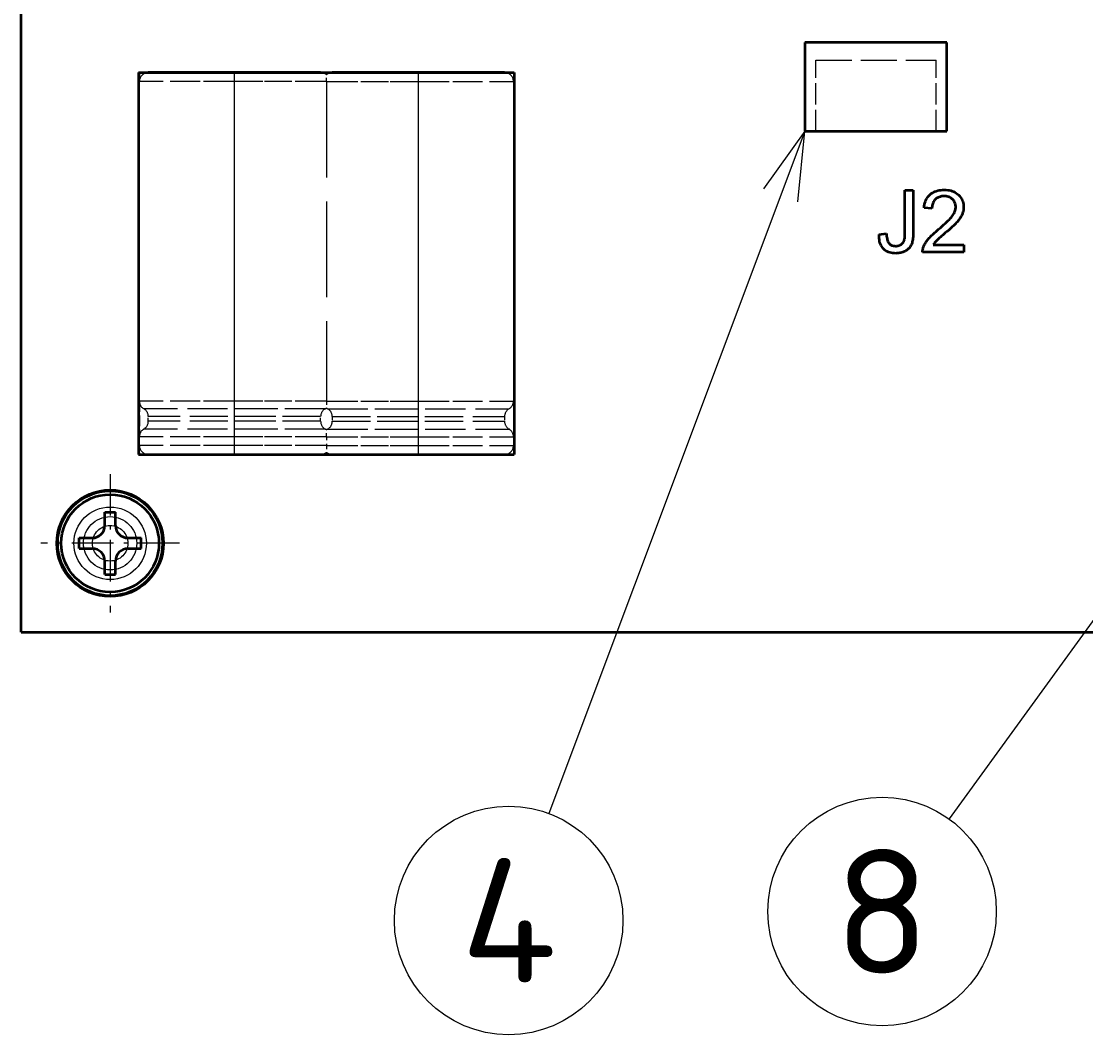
# Model space of a CAD drawing. Extents: x 23 to 417, y 3 to 294.
# Drawn here: x 79.77 to 109.73, y 89.11 to 117.63 of the extents above; entities that cross this region are included whole.
import ezdxf
from ezdxf.enums import TextEntityAlignment as Align

# ---------------------------------------------------------------- set-up
doc = ezdxf.new("R2010")
doc.units = 0
doc.linetypes.add('DASHDOT', pattern=[18.5, 12, -3, 0.5, -3])
doc.linetypes.add('DASHED', pattern=[15, 12, -3])
doc.layers.get('0').update_dxf_attribs({"lineweight": 13})
doc.styles.get("Standard").update_dxf_attribs({"font": 'isocp.shx'})
doc.dimstyles.get("Standard").update_dxf_attribs({"dimtxt": 2.5, "dimasz": 2.5, "dimexe": 1.25, "dimexo": 0.625, "dimtad": 1, "dimtxsty": 'Standard', "dimcen": 2.5, "dimadec": 0, "dimazin": 0, "dimtfac": 1, "dimtmove": 0, "dimatfit": 0, "dimfxl": 0, "dimarcsym": 0})

# ---------------------------------------------------------------- blocks, each defined once
blk = doc.blocks.new('*D208')
at = {"color": 7, "lineweight": 13, "transparency": 16777216}
blk.add_line((73.51, 115.016), (73.51, 152.188), dxfattribs=at)
at = {"color": 7, "lineweight": 13, "ltscale": 0.195362, "transparency": 16777216}
blk.add_line((79.324, 147.188), (71.51, 147.188), dxfattribs=at)
at = {"color": 7, "lineweight": 13, "transparency": 16777216}
for points in [[(72.992, 149.119), (73.51, 147.188), (74.027, 149.119)], [(74.027, 123.131), (73.51, 125.063), (72.992, 123.131)]]:
    blk.add_lwpolyline(points, dxfattribs=at)
for s, height, width, p, p2 in [(']', 3.5, 1.552525, (71.51, 148.026), (71.51, 149.385)), ('1.74', 3.5, 1.543704, (71.51, 135.41), (71.51, 147.026)), ('[', 3.5, 1.552523, (71.51, 133.052), (71.51, 134.41)), ('/', 1, 1.818182, (70.26, 131.052), (70.26, 132.052)), ('44.25', 3.5, 1.34608, (71.51, 115.016), (71.51, 130.052))]:
    blk.add_text(s, height=height, rotation=90, dxfattribs=dict(at, width=width)).set_placement(p, p2, align=Align.FIT)
blk = doc.blocks.new('*D209')
at = {"color": 7, "lineweight": 13, "ltscale": 0.34393, "transparency": 16777216}
for p, q in [((79.324, 147.188), (65.567, 147.188)), ((79.324, 102.938), (65.567, 102.938))]:
    blk.add_line(p, q, dxfattribs=at)
at = {"color": 7, "lineweight": 13, "transparency": 16777216}
blk.add_line((67.567, 102.938), (67.567, 147.188), dxfattribs=at)
for points in [[(68.085, 145.256), (67.567, 147.188), (67.049, 145.256)], [(67.049, 104.869), (67.567, 102.938), (68.085, 104.869)]]:
    blk.add_lwpolyline(points, dxfattribs=at)
for s, height, width, p, p2 in [(']', 3.5, 1.552523, (65.567, 139.804), (65.567, 141.163)), ('3.48', 3.5, 1.412325, (65.567, 127.188), (65.567, 138.804)), ('[', 3.5, 1.552524, (65.567, 124.829), (65.567, 126.188)), ('/', 1, 1.818182, (64.317, 122.829), (64.317, 123.829)), ('88.5', 3.5, 1.44843, (65.567, 110.213), (65.567, 121.829))]:
    blk.add_text(s, height=height, rotation=90, dxfattribs=dict(at, width=width)).set_placement(p, p2, align=Align.FIT)
blk = doc.blocks.new('BLOCK3459')
at = {"color": 7, "linetype": 'DASHDOT', "lineweight": 13, "ltscale": 0.195}
for p, q in [((-76, -41.3), (-76, -49.1)), ((-72.1, -45.2), (-79.9, -45.2))]:
    blk.add_line(p, q, dxfattribs=at)
blk = doc.blocks.new('BLOCK3488')
at = {"color": 7, "lineweight": 13}
blk.add_line((-36.9, -22), (-51.309, -60.41), dxfattribs=at)
blk.add_lwpolyline([(-37.288, -25.981), (-36.9, -22), (-39.226, -25.254)], dxfattribs=at)
blk.add_circle((-53.568, -66.432), 6.432, dxfattribs=at)
blk.add_text('4', height=7, dxfattribs=at).set_placement((-56.287, -69.932), (-50.848, -69.932), align=Align.FIT)
blk = doc.blocks.new('BLOCK3492')
at = {"color": 7, "lineweight": 13}
blk.add_line((-15.469, -42.347), (-28.777, -60.718), dxfattribs=at)
blk.add_lwpolyline([(-16.898, -46.083), (-15.469, -42.347), (-18.574, -44.868)], dxfattribs=at)
blk.add_circle((-32.551, -65.927), 6.432, dxfattribs=at)
blk.add_text('8', height=7, dxfattribs=at).set_placement((-35.27, -69.427), (-29.832, -69.427), align=Align.FIT)
blk = doc.blocks.new('BLOCK3494')
at = {"color": 7, "lineweight": 35}
for p, q in [((-81, -50.2), (-81, 48.3)), ((-74.4, -18.7), (-74.4, -40.2)), ((-53.25, -18.7), (-53.25, -40.2)), ((-81, -50.2), (-14.75, -50.2))]:
    blk.add_line(p, q, dxfattribs=at)
at = {"color": 7, "lineweight": 35, "ltscale": 0.2}
for p, q in [((-28.9, -17), (-36.9, -17)), ((-36.9, -22), (-28.9, -22))]:
    blk.add_line(p, q, dxfattribs=at)
at = {"color": 7, "lineweight": 35, "ltscale": 0.125}
for p, q in [((-36.9, -17), (-36.9, -22)), ((-28.9, -22), (-28.9, -17))]:
    blk.add_line(p, q, dxfattribs=at)
at = {"color": 7, "linetype": 'DASHED', "lineweight": 13, "ltscale": 0.169341}
blk.add_line((-36.287, -18), (-29.513, -18), dxfattribs=at)
at = {"color": 7, "linetype": 'DASHED', "lineweight": 13, "ltscale": 0.1}
for p, q in [((-36.287, -22), (-36.287, -18)), ((-29.513, -22), (-29.513, -18))]:
    blk.add_line(p, q, dxfattribs=at)
at = {"color": 7, "lineweight": 35, "ltscale": 0.135}
for p, q in [((-74.4, -18.7), (-69, -18.7)), ((-58.65, -18.7), (-53.25, -18.7)), ((-74.4, -40.2), (-69, -40.2)), ((-58.65, -40.2), (-53.25, -40.2))]:
    blk.add_line(p, q, dxfattribs=at)
at = {"color": 7, "linetype": 'DASHED', "lineweight": 13, "ltscale": 0.0125}
for p, q in [((-74.35, -18.7), (-74.35, -19.2)), ((-69, -19.2), (-69, -18.7)), ((-69, -19.2), (-69, -18.7)), ((-58.65, -19.2), (-58.65, -18.7)), ((-58.65, -19.2), (-58.65, -18.7)), ((-53.3, -18.7), (-53.3, -19.2)), ((-69, -39.7), (-69, -39.2)), ((-69, -39.7), (-69, -39.2)), ((-63.825, -39.2), (-63.825, -39.7)), ((-63.825, -39.2), (-63.825, -39.7)), ((-58.65, -39.7), (-58.65, -39.2)), ((-58.65, -39.7), (-58.65, -39.2)), ((-74.35, -39.7), (-74.35, -40.2)), ((-69, -40.2), (-69, -39.7)), ((-69, -40.2), (-69, -39.7)), ((-58.65, -40.2), (-58.65, -39.7)), ((-58.65, -40.2), (-58.65, -39.7)), ((-53.3, -39.7), (-53.3, -40.2))]:
    blk.add_line(p, q, dxfattribs=at)
at = {"color": 7, "lineweight": 35, "ltscale": 0.17938}
for p, q in [((-66.675, -18.7), (-73.85, -18.7)), ((-53.8, -18.7), (-60.975, -18.7))]:
    blk.add_line(p, q, dxfattribs=at)
at = {"color": 7, "lineweight": 13}
for p, q in [((-69, -40.2), (-69, -18.7)), ((-58.65, -40.2), (-58.65, -18.7))]:
    blk.add_line(p, q, dxfattribs=at)
at = {"color": 7, "linetype": 'DASHED', "lineweight": 13}
for p, q in [((-69, -40.2), (-69, -18.7)), ((-58.65, -40.2), (-58.65, -18.7))]:
    blk.add_line(p, q, dxfattribs=at)
at = {"color": 7, "lineweight": 35, "ltscale": 0.25875}
for p, q in [((-69, -18.7), (-58.65, -18.7)), ((-69, -40.2), (-58.65, -40.2))]:
    blk.add_line(p, q, dxfattribs=at)
at = {"color": 7, "lineweight": 35, "ltscale": 0.06312}
for p, q in [((-64.15, -18.7), (-66.675, -18.7)), ((-60.975, -18.7), (-63.5, -18.7))]:
    blk.add_line(p, q, dxfattribs=at)
at = {"color": 7, "linetype": 'DASHED', "lineweight": 13, "ltscale": 0.009498}
for p, q in [((-63.825, -19.2), (-63.825, -18.82)), ((-63.825, -37.2), (-63.825, -37.58)), ((-63.825, -39.2), (-63.825, -38.82)), ((-63.825, -39.7), (-63.825, -40.08))]:
    blk.add_line(p, q, dxfattribs=at)
at = {"color": 7, "linetype": 'DASHED', "lineweight": 13, "ltscale": 0.13375}
for p, q in [((-69, -19.2), (-74.35, -19.2)), ((-58.65, -19.2), (-53.3, -19.2)), ((-69, -37.2), (-74.35, -37.2)), ((-58.65, -37.2), (-53.3, -37.2)), ((-69, -39.2), (-74.35, -39.2)), ((-58.65, -39.2), (-53.3, -39.2)), ((-69, -39.7), (-74.35, -39.7)), ((-58.65, -39.7), (-53.3, -39.7))]:
    blk.add_line(p, q, dxfattribs=at)
at = {"color": 7, "linetype": 'DASHED', "lineweight": 13, "ltscale": 0.064123}
for p, q in [((-69, -19.2), (-71.565, -19.2)), ((-66.435, -19.2), (-69, -19.2)), ((-61.215, -19.2), (-58.65, -19.2)), ((-58.65, -19.2), (-56.085, -19.2)), ((-69, -37.2), (-71.565, -37.2)), ((-66.435, -37.2), (-69, -37.2)), ((-61.215, -37.2), (-58.65, -37.2)), ((-58.65, -37.2), (-56.085, -37.2)), ((-69, -39.2), (-71.565, -39.2)), ((-66.435, -39.2), (-69, -39.2)), ((-61.215, -39.2), (-58.65, -39.2)), ((-58.65, -39.2), (-56.085, -39.2)), ((-69, -39.7), (-71.565, -39.7)), ((-66.435, -39.7), (-69, -39.7)), ((-61.215, -39.7), (-58.65, -39.7)), ((-58.65, -39.7), (-56.085, -39.7))]:
    blk.add_line(p, q, dxfattribs=at)
at = {"color": 7, "linetype": 'DASHED', "lineweight": 13, "ltscale": 0.45}
for p, q in [((-69, -37.2), (-69, -19.2)), ((-69, -37.2), (-69, -19.2)), ((-63.825, -19.2), (-63.825, -37.2)), ((-63.825, -19.2), (-63.825, -37.2)), ((-58.65, -37.2), (-58.65, -19.2)), ((-58.65, -37.2), (-58.65, -19.2))]:
    blk.add_line(p, q, dxfattribs=at)
at = {"color": 7, "linetype": 'DASHED', "lineweight": 13, "ltscale": 0.129375}
for p, q in [((-63.825, -19.2), (-69, -19.2)), ((-63.825, -19.2), (-58.65, -19.2)), ((-63.825, -37.2), (-69, -37.2)), ((-63.825, -37.2), (-58.65, -37.2)), ((-63.825, -39.2), (-69, -39.2)), ((-63.825, -39.2), (-58.65, -39.2)), ((-63.825, -39.7), (-69, -39.7)), ((-63.825, -39.7), (-58.65, -39.7))]:
    blk.add_line(p, q, dxfattribs=at)
at = {"color": 7, "linetype": 'DASHED', "lineweight": 13, "ltscale": 0.065252}
for p, q in [((-63.825, -19.2), (-66.435, -19.2)), ((-63.825, -19.2), (-61.215, -19.2)), ((-63.825, -37.2), (-66.435, -37.2)), ((-63.825, -37.2), (-61.215, -37.2)), ((-63.825, -39.2), (-66.435, -39.2)), ((-63.825, -39.2), (-61.215, -39.2)), ((-63.825, -39.7), (-66.435, -39.7)), ((-63.825, -39.7), (-61.215, -39.7))]:
    blk.add_line(p, q, dxfattribs=at)
at = {"color": 7, "lineweight": 35, "ltscale": 0.060283}
blk.add_line((-31.26, -27.73), (-31.26, -25.319), dxfattribs=at)
at = {"color": 7, "lineweight": 35, "ltscale": 0.011579}
blk.add_line((-31.26, -25.319), (-30.797, -25.319), dxfattribs=at)
at = {"color": 7, "lineweight": 35, "ltscale": 0.059626}
blk.add_line((-30.797, -25.319), (-30.797, -27.704), dxfattribs=at)
at = {"color": 7, "lineweight": 35, "ltscale": 0.002}
blk.add_line((-30.043, -25.808), (-30.001, -25.74), dxfattribs=at)
at = {"color": 7, "lineweight": 35, "ltscale": 0.001971}
blk.add_line((-30.001, -25.74), (-29.955, -25.677), dxfattribs=at)
at = {"color": 7, "lineweight": 35, "ltscale": 0.001959}
blk.add_line((-29.955, -25.677), (-29.903, -25.618), dxfattribs=at)
at = {"color": 7, "lineweight": 35, "ltscale": 0.00196}
blk.add_line((-29.903, -25.618), (-29.846, -25.563), dxfattribs=at)
at = {"color": 7, "lineweight": 35, "ltscale": 0.001964}
blk.add_line((-29.846, -25.563), (-29.785, -25.514), dxfattribs=at)
at = {"color": 7, "lineweight": 35, "ltscale": 0.001969}
blk.add_line((-29.785, -25.514), (-29.72, -25.47), dxfattribs=at)
at = {"color": 7, "lineweight": 35, "ltscale": 0.001988}
blk.add_line((-29.72, -25.47), (-29.651, -25.431), dxfattribs=at)
at = {"color": 7, "lineweight": 35, "ltscale": 0.002019}
blk.add_line((-29.651, -25.431), (-29.577, -25.398), dxfattribs=at)
at = {"color": 7, "lineweight": 35, "ltscale": 0.002064}
for p, q in [((-29.577, -25.398), (-29.5, -25.369)), ((-29.64, -27.754), (-29.579, -27.699))]:
    blk.add_line(p, q, dxfattribs=at)
at = {"color": 7, "lineweight": 35, "ltscale": 0.00212}
blk.add_line((-29.5, -25.369), (-29.418, -25.346), dxfattribs=at)
at = {"color": 7, "lineweight": 35, "ltscale": 0.001292}
blk.add_line((-29.435, -25.751), (-29.478, -25.779), dxfattribs=at)
at = {"color": 7, "lineweight": 35, "ltscale": 0.001298}
blk.add_line((-29.389, -25.727), (-29.435, -25.751), dxfattribs=at)
at = {"color": 7, "lineweight": 35, "ltscale": 0.002188}
blk.add_line((-29.418, -25.346), (-29.333, -25.328), dxfattribs=at)
at = {"color": 7, "lineweight": 35, "ltscale": 0.001314}
blk.add_line((-29.34, -25.707), (-29.389, -25.727), dxfattribs=at)
at = {"color": 7, "lineweight": 35, "ltscale": 0.00134}
blk.add_line((-29.289, -25.69), (-29.34, -25.707), dxfattribs=at)
at = {"color": 7, "lineweight": 35, "ltscale": 0.002264}
blk.add_line((-29.333, -25.328), (-29.243, -25.315), dxfattribs=at)
at = {"color": 7, "lineweight": 35, "ltscale": 0.001374}
for p, q in [((-29.236, -25.677), (-29.289, -25.69)), ((-30.104, -28.286), (-30.075, -28.239))]:
    blk.add_line(p, q, dxfattribs=at)
at = {"color": 7, "lineweight": 35, "ltscale": 0.002351}
blk.add_line((-29.243, -25.315), (-29.149, -25.307), dxfattribs=at)
at = {"color": 7, "lineweight": 35, "ltscale": 0.001416}
blk.add_line((-29.18, -25.668), (-29.236, -25.677), dxfattribs=at)
at = {"color": 7, "lineweight": 35, "ltscale": 0.001465}
blk.add_line((-29.122, -25.662), (-29.18, -25.668), dxfattribs=at)
at = {"color": 7, "lineweight": 35, "ltscale": 0.002445}
blk.add_line((-29.149, -25.307), (-29.051, -25.304), dxfattribs=at)
at = {"color": 7, "lineweight": 35, "ltscale": 0.001521}
blk.add_line((-29.061, -25.66), (-29.122, -25.662), dxfattribs=at)
at = {"color": 7, "lineweight": 35, "ltscale": 0.001441}
blk.add_line((-29.003, -25.662), (-29.061, -25.66), dxfattribs=at)
at = {"color": 7, "lineweight": 35, "ltscale": 0.002467}
blk.add_line((-29.051, -25.304), (-28.953, -25.307), dxfattribs=at)
at = {"color": 7, "lineweight": 35, "ltscale": 0.001391}
blk.add_line((-28.948, -25.667), (-29.003, -25.662), dxfattribs=at)
at = {"color": 7, "lineweight": 35, "ltscale": 0.002371}
blk.add_line((-28.953, -25.307), (-28.858, -25.316), dxfattribs=at)
at = {"color": 7, "lineweight": 35, "ltscale": 0.001348}
blk.add_line((-28.895, -25.676), (-28.948, -25.667), dxfattribs=at)
at = {"color": 7, "lineweight": 35, "ltscale": 0.00131}
blk.add_line((-28.844, -25.688), (-28.895, -25.676), dxfattribs=at)
at = {"color": 7, "lineweight": 35, "ltscale": 0.002283}
blk.add_line((-28.858, -25.316), (-28.768, -25.33), dxfattribs=at)
at = {"color": 7, "lineweight": 35, "ltscale": 0.001281}
blk.add_line((-28.795, -25.704), (-28.844, -25.688), dxfattribs=at)
at = {"color": 7, "lineweight": 35, "ltscale": 0.001259}
blk.add_line((-28.749, -25.723), (-28.795, -25.704), dxfattribs=at)
at = {"color": 7, "lineweight": 35, "ltscale": 0.002206}
blk.add_line((-28.768, -25.33), (-28.682, -25.349), dxfattribs=at)
at = {"color": 7, "lineweight": 35, "ltscale": 0.001246}
blk.add_line((-28.704, -25.746), (-28.749, -25.723), dxfattribs=at)
at = {"color": 7, "lineweight": 35, "ltscale": 0.001241}
blk.add_line((-28.662, -25.772), (-28.704, -25.746), dxfattribs=at)
at = {"color": 7, "lineweight": 35, "ltscale": 0.002141}
blk.add_line((-28.682, -25.349), (-28.6, -25.374), dxfattribs=at)
at = {"color": 7, "lineweight": 35, "ltscale": 0.002087}
blk.add_line((-28.6, -25.374), (-28.523, -25.405), dxfattribs=at)
at = {"color": 7, "lineweight": 35, "ltscale": 0.002048}
blk.add_line((-28.523, -25.405), (-28.449, -25.441), dxfattribs=at)
at = {"color": 7, "lineweight": 35, "ltscale": 0.002023}
blk.add_line((-28.449, -25.441), (-28.38, -25.483), dxfattribs=at)
at = {"color": 7, "lineweight": 35, "ltscale": 0.002013}
for p, q in [((-28.38, -25.483), (-28.315, -25.531)), ((-32.641, -28.36), (-32.667, -28.284))]:
    blk.add_line(p, q, dxfattribs=at)
at = {"color": 7, "lineweight": 35, "ltscale": 0.002018}
blk.add_line((-28.315, -25.531), (-28.254, -25.584), dxfattribs=at)
at = {"color": 7, "lineweight": 35, "ltscale": 0.001998}
blk.add_line((-28.254, -25.584), (-28.198, -25.641), dxfattribs=at)
at = {"color": 7, "lineweight": 35, "ltscale": 0.001949}
blk.add_line((-28.198, -25.641), (-28.148, -25.701), dxfattribs=at)
at = {"color": 7, "lineweight": 35, "ltscale": 0.001913}
for p, q in [((-28.148, -25.701), (-28.104, -25.763)), ((-32.114, -28.836), (-32.187, -28.812))]:
    blk.add_line(p, q, dxfattribs=at)
at = {"color": 7, "lineweight": 35, "ltscale": 0.00243}
blk.add_line((-30.188, -26.317), (-30.176, -26.22), dxfattribs=at)
at = {"color": 7, "lineweight": 35, "ltscale": 0.0111}
blk.add_line((-29.746, -26.362), (-30.188, -26.317), dxfattribs=at)
at = {"color": 7, "lineweight": 35, "ltscale": 0.002332}
blk.add_line((-30.176, -26.22), (-30.16, -26.128), dxfattribs=at)
at = {"color": 7, "lineweight": 35, "ltscale": 0.002243}
blk.add_line((-30.16, -26.128), (-30.138, -26.041), dxfattribs=at)
at = {"color": 7, "lineweight": 35, "ltscale": 0.002164}
blk.add_line((-30.138, -26.041), (-30.111, -25.959), dxfattribs=at)
at = {"color": 7, "lineweight": 35, "ltscale": 0.002097}
blk.add_line((-30.111, -25.959), (-30.08, -25.881), dxfattribs=at)
at = {"color": 7, "lineweight": 35, "ltscale": 0.002042}
blk.add_line((-30.08, -25.881), (-30.043, -25.808), dxfattribs=at)
at = {"color": 7, "lineweight": 35, "ltscale": 0.001613}
blk.add_line((-29.744, -26.298), (-29.746, -26.362), dxfattribs=at)
at = {"color": 7, "lineweight": 35, "ltscale": 0.001547}
blk.add_line((-29.738, -26.236), (-29.744, -26.298), dxfattribs=at)
at = {"color": 7, "lineweight": 35, "ltscale": 0.001488}
blk.add_line((-29.728, -26.177), (-29.738, -26.236), dxfattribs=at)
at = {"color": 7, "lineweight": 35, "ltscale": 0.001436}
blk.add_line((-29.715, -26.121), (-29.728, -26.177), dxfattribs=at)
at = {"color": 7, "lineweight": 35, "ltscale": 0.001392}
blk.add_line((-29.698, -26.068), (-29.715, -26.121), dxfattribs=at)
at = {"color": 7, "lineweight": 35, "ltscale": 0.001356}
for p, q in [((-29.677, -26.018), (-29.698, -26.068)), ((-31.385, -28.816), (-31.437, -28.833))]:
    blk.add_line(p, q, dxfattribs=at)
at = {"color": 7, "lineweight": 35, "ltscale": 0.00133}
blk.add_line((-29.653, -25.971), (-29.677, -26.018), dxfattribs=at)
at = {"color": 7, "lineweight": 35, "ltscale": 0.001313}
blk.add_line((-29.625, -25.927), (-29.653, -25.971), dxfattribs=at)
at = {"color": 7, "lineweight": 35, "ltscale": 0.001307}
for p, q in [((-29.593, -25.885), (-29.625, -25.927)), ((-29.519, -25.811), (-29.558, -25.846))]:
    blk.add_line(p, q, dxfattribs=at)
at = {"color": 7, "lineweight": 35, "ltscale": 0.001311}
blk.add_line((-29.558, -25.846), (-29.593, -25.885), dxfattribs=at)
at = {"color": 7, "lineweight": 35, "ltscale": 0.001294}
blk.add_line((-29.478, -25.779), (-29.519, -25.811), dxfattribs=at)
at = {"color": 7, "lineweight": 35, "ltscale": 0.001245}
blk.add_line((-28.622, -25.802), (-28.662, -25.772), dxfattribs=at)
at = {"color": 7, "lineweight": 35, "ltscale": 0.001257}
blk.add_line((-28.585, -25.836), (-28.622, -25.802), dxfattribs=at)
at = {"color": 7, "lineweight": 35, "ltscale": 0.001248}
blk.add_line((-28.55, -25.872), (-28.585, -25.836), dxfattribs=at)
at = {"color": 7, "lineweight": 35, "ltscale": 0.001217}
blk.add_line((-28.519, -25.909), (-28.55, -25.872), dxfattribs=at)
at = {"color": 7, "lineweight": 35, "ltscale": 0.001193}
blk.add_line((-28.492, -25.948), (-28.519, -25.909), dxfattribs=at)
at = {"color": 7, "lineweight": 35, "ltscale": 0.001178}
blk.add_line((-28.468, -25.989), (-28.492, -25.948), dxfattribs=at)
at = {"color": 7, "lineweight": 35, "ltscale": 0.001171}
blk.add_line((-28.448, -26.031), (-28.468, -25.989), dxfattribs=at)
at = {"color": 7, "lineweight": 35, "ltscale": 0.001172}
blk.add_line((-28.431, -26.075), (-28.448, -26.031), dxfattribs=at)
at = {"color": 7, "lineweight": 35, "ltscale": 0.001182}
blk.add_line((-28.418, -26.121), (-28.431, -26.075), dxfattribs=at)
at = {"color": 7, "lineweight": 35, "ltscale": 0.001199}
blk.add_line((-28.409, -26.168), (-28.418, -26.121), dxfattribs=at)
at = {"color": 7, "lineweight": 35, "ltscale": 0.001249}
blk.add_line((-28.41, -26.365), (-28.404, -26.316), dxfattribs=at)
at = {"color": 7, "lineweight": 35, "ltscale": 0.001225}
for p, q in [((-28.404, -26.216), (-28.409, -26.168)), ((-28.108, -26.813), (-28.133, -26.855))]:
    blk.add_line(p, q, dxfattribs=at)
at = {"color": 7, "lineweight": 35, "ltscale": 0.001258}
blk.add_line((-28.402, -26.267), (-28.404, -26.216), dxfattribs=at)
at = {"color": 7, "lineweight": 35, "ltscale": 0.001226}
blk.add_line((-28.404, -26.316), (-28.402, -26.267), dxfattribs=at)
at = {"color": 7, "lineweight": 35, "ltscale": 0.001889}
blk.add_line((-28.104, -25.763), (-28.066, -25.829), dxfattribs=at)
at = {"color": 7, "lineweight": 35, "ltscale": 0.00188}
for p, q in [((-28.066, -25.829), (-28.034, -25.897)), ((-28.422, -27.213), (-28.475, -27.266)), ((-32.573, -28.497), (-32.61, -28.431))]:
    blk.add_line(p, q, dxfattribs=at)
at = {"color": 7, "lineweight": 35, "ltscale": 0.001884}
blk.add_line((-28.034, -25.897), (-28.007, -25.967), dxfattribs=at)
at = {"color": 7, "lineweight": 35, "ltscale": 0.001902}
blk.add_line((-28.007, -25.967), (-27.987, -26.04), dxfattribs=at)
at = {"color": 7, "lineweight": 35, "ltscale": 0.001933}
blk.add_line((-27.987, -26.04), (-27.972, -26.116), dxfattribs=at)
at = {"color": 7, "lineweight": 35, "ltscale": 0.001977}
blk.add_line((-27.972, -26.116), (-27.963, -26.195), dxfattribs=at)
at = {"color": 7, "lineweight": 35, "ltscale": 0.001047}
for p, q in [((-27.964, -26.36), (-27.968, -26.402)), ((-27.961, -26.318), (-27.964, -26.36))]:
    blk.add_line(p, q, dxfattribs=at)
at = {"color": 7, "lineweight": 35, "ltscale": 0.002033}
blk.add_line((-27.963, -26.195), (-27.96, -26.276), dxfattribs=at)
at = {"color": 7, "lineweight": 35, "ltscale": 0.001049}
for p, q in [((-27.96, -26.276), (-27.961, -26.318)), ((-27.968, -26.402), (-27.974, -26.443))]:
    blk.add_line(p, q, dxfattribs=at)
at = {"color": 7, "lineweight": 35, "ltscale": 0.002177}
blk.add_line((-28.756, -26.965), (-28.698, -26.901), dxfattribs=at)
at = {"color": 7, "lineweight": 35, "ltscale": 0.001982}
blk.add_line((-28.698, -26.901), (-28.646, -26.84), dxfattribs=at)
at = {"color": 7, "lineweight": 35, "ltscale": 0.00179}
blk.add_line((-28.646, -26.84), (-28.603, -26.783), dxfattribs=at)
at = {"color": 7, "lineweight": 35, "ltscale": 0.00166}
blk.add_line((-28.603, -26.783), (-28.564, -26.729), dxfattribs=at)
at = {"color": 7, "lineweight": 35, "ltscale": 0.001592}
blk.add_line((-28.564, -26.729), (-28.53, -26.675), dxfattribs=at)
at = {"color": 7, "lineweight": 35, "ltscale": 0.001527}
blk.add_line((-28.53, -26.675), (-28.5, -26.622), dxfattribs=at)
at = {"color": 7, "lineweight": 35, "ltscale": 0.001468}
blk.add_line((-28.5, -26.622), (-28.474, -26.57), dxfattribs=at)
at = {"color": 7, "lineweight": 35, "ltscale": 0.001412}
blk.add_line((-28.474, -26.57), (-28.452, -26.518), dxfattribs=at)
at = {"color": 7, "lineweight": 35, "ltscale": 0.001361}
blk.add_line((-28.452, -26.518), (-28.434, -26.466), dxfattribs=at)
at = {"color": 7, "lineweight": 35, "ltscale": 0.001318}
blk.add_line((-28.434, -26.466), (-28.42, -26.415), dxfattribs=at)
at = {"color": 7, "lineweight": 35, "ltscale": 0.00128}
blk.add_line((-28.42, -26.415), (-28.41, -26.365), dxfattribs=at)
at = {"color": 7, "lineweight": 35, "ltscale": 0.001346}
blk.add_line((-28.19, -26.94), (-28.222, -26.984), dxfattribs=at)
at = {"color": 7, "lineweight": 35, "ltscale": 0.001305}
blk.add_line((-28.161, -26.897), (-28.19, -26.94), dxfattribs=at)
at = {"color": 7, "lineweight": 35, "ltscale": 0.001265}
for p, q in [((-28.133, -26.855), (-28.161, -26.897)), ((-30.95, -28.476), (-30.978, -28.519))]:
    blk.add_line(p, q, dxfattribs=at)
at = {"color": 7, "lineweight": 35, "ltscale": 0.001188}
blk.add_line((-28.085, -26.771), (-28.108, -26.813), dxfattribs=at)
at = {"color": 7, "lineweight": 35, "ltscale": 0.001152}
blk.add_line((-28.065, -26.73), (-28.085, -26.771), dxfattribs=at)
at = {"color": 7, "lineweight": 35, "ltscale": 0.001118}
blk.add_line((-28.046, -26.689), (-28.065, -26.73), dxfattribs=at)
at = {"color": 7, "lineweight": 35, "ltscale": 0.001095}
blk.add_line((-28.03, -26.649), (-28.046, -26.689), dxfattribs=at)
at = {"color": 7, "lineweight": 35, "ltscale": 0.001083}
blk.add_line((-28.015, -26.608), (-28.03, -26.649), dxfattribs=at)
at = {"color": 7, "lineweight": 35, "ltscale": 0.001073}
blk.add_line((-28.002, -26.567), (-28.015, -26.608), dxfattribs=at)
at = {"color": 7, "lineweight": 35, "ltscale": 0.001064}
blk.add_line((-27.991, -26.526), (-28.002, -26.567), dxfattribs=at)
at = {"color": 7, "lineweight": 35, "ltscale": 0.001058}
blk.add_line((-27.982, -26.484), (-27.991, -26.526), dxfattribs=at)
at = {"color": 7, "lineweight": 35, "ltscale": 0.001052}
blk.add_line((-27.974, -26.443), (-27.982, -26.484), dxfattribs=at)
at = {"color": 7, "lineweight": 35, "ltscale": 0.002331}
blk.add_line((-29.446, -27.584), (-29.374, -27.525), dxfattribs=at)
at = {"color": 7, "lineweight": 35, "ltscale": 0.003587}
blk.add_line((-29.374, -27.525), (-29.263, -27.433), dxfattribs=at)
at = {"color": 7, "lineweight": 35, "ltscale": 0.003383}
blk.add_line((-29.263, -27.433), (-29.16, -27.345), dxfattribs=at)
at = {"color": 7, "lineweight": 35, "ltscale": 0.003179}
blk.add_line((-29.16, -27.345), (-29.065, -27.262), dxfattribs=at)
at = {"color": 7, "lineweight": 35, "ltscale": 0.002977}
blk.add_line((-29.065, -27.262), (-28.976, -27.182), dxfattribs=at)
at = {"color": 7, "lineweight": 35, "ltscale": 0.002775}
blk.add_line((-28.976, -27.182), (-28.896, -27.105), dxfattribs=at)
at = {"color": 7, "lineweight": 35, "ltscale": 0.002574}
blk.add_line((-28.896, -27.105), (-28.822, -27.033), dxfattribs=at)
at = {"color": 7, "lineweight": 35, "ltscale": 0.002375}
blk.add_line((-28.822, -27.033), (-28.756, -26.965), dxfattribs=at)
at = {"color": 7, "lineweight": 35, "ltscale": 0.002646}
blk.add_line((-28.74, -27.513), (-28.819, -27.583), dxfattribs=at)
at = {"color": 7, "lineweight": 35, "ltscale": 0.002492}
blk.add_line((-28.666, -27.446), (-28.74, -27.513), dxfattribs=at)
at = {"color": 7, "lineweight": 35, "ltscale": 0.002338}
blk.add_line((-28.597, -27.383), (-28.666, -27.446), dxfattribs=at)
at = {"color": 7, "lineweight": 35, "ltscale": 0.002185}
blk.add_line((-28.533, -27.323), (-28.597, -27.383), dxfattribs=at)
at = {"color": 7, "lineweight": 35, "ltscale": 0.002032}
blk.add_line((-28.475, -27.266), (-28.533, -27.323), dxfattribs=at)
at = {"color": 7, "lineweight": 35, "ltscale": 0.001727}
blk.add_line((-28.374, -27.163), (-28.422, -27.213), dxfattribs=at)
at = {"color": 7, "lineweight": 35, "ltscale": 0.001576}
blk.add_line((-28.332, -27.117), (-28.374, -27.163), dxfattribs=at)
at = {"color": 7, "lineweight": 35, "ltscale": 0.001478}
for p, q in [((-28.293, -27.072), (-28.332, -27.117)), ((-32.271, -28.049), (-32.257, -28.106))]:
    blk.add_line(p, q, dxfattribs=at)
at = {"color": 7, "lineweight": 35, "ltscale": 0.001433}
blk.add_line((-28.256, -27.028), (-28.293, -27.072), dxfattribs=at)
at = {"color": 7, "lineweight": 35, "ltscale": 0.00139}
blk.add_line((-28.222, -26.984), (-28.256, -27.028), dxfattribs=at)
at = {"color": 7, "lineweight": 35, "ltscale": 0.010543}
blk.add_line((-32.721, -27.826), (-32.303, -27.768), dxfattribs=at)
at = {"color": 7, "lineweight": 35, "ltscale": 0.00255}
blk.add_line((-32.72, -27.928), (-32.721, -27.826), dxfattribs=at)
at = {"color": 7, "lineweight": 35, "ltscale": 0.002425}
blk.add_line((-32.715, -28.024), (-32.72, -27.928), dxfattribs=at)
at = {"color": 7, "lineweight": 35, "ltscale": 0.002308}
blk.add_line((-32.704, -28.116), (-32.715, -28.024), dxfattribs=at)
at = {"color": 7, "lineweight": 35, "ltscale": 0.002199}
blk.add_line((-32.688, -28.203), (-32.704, -28.116), dxfattribs=at)
at = {"color": 7, "lineweight": 35, "ltscale": 0.001945}
blk.add_line((-32.303, -27.768), (-32.299, -27.846), dxfattribs=at)
at = {"color": 7, "lineweight": 35, "ltscale": 0.001824}
blk.add_line((-32.299, -27.846), (-32.292, -27.919), dxfattribs=at)
at = {"color": 7, "lineweight": 35, "ltscale": 0.001705}
blk.add_line((-32.292, -27.919), (-32.283, -27.986), dxfattribs=at)
at = {"color": 7, "lineweight": 35, "ltscale": 0.001589}
blk.add_line((-32.283, -27.986), (-32.271, -28.049), dxfattribs=at)
at = {"color": 7, "lineweight": 35, "ltscale": 0.001371}
blk.add_line((-32.257, -28.106), (-32.241, -28.158), dxfattribs=at)
at = {"color": 7, "lineweight": 35, "ltscale": 0.001271}
blk.add_line((-32.241, -28.158), (-32.222, -28.206), dxfattribs=at)
at = {"color": 7, "lineweight": 35, "ltscale": 0.000762038}
blk.add_line((-31.308, -28.168), (-31.298, -28.139), dxfattribs=at)
at = {"color": 7, "lineweight": 35, "ltscale": 0.000834159}
blk.add_line((-31.298, -28.139), (-31.29, -28.107), dxfattribs=at)
at = {"color": 7, "lineweight": 35, "ltscale": 0.000908518}
blk.add_line((-31.29, -28.107), (-31.283, -28.071), dxfattribs=at)
at = {"color": 7, "lineweight": 35, "ltscale": 0.000985061}
blk.add_line((-31.283, -28.071), (-31.277, -28.032), dxfattribs=at)
at = {"color": 7, "lineweight": 35, "ltscale": 0.001063}
blk.add_line((-31.277, -28.032), (-31.272, -27.99), dxfattribs=at)
at = {"color": 7, "lineweight": 35, "ltscale": 0.001141}
blk.add_line((-31.272, -27.99), (-31.267, -27.945), dxfattribs=at)
at = {"color": 7, "lineweight": 35, "ltscale": 0.001221}
blk.add_line((-31.267, -27.945), (-31.264, -27.896), dxfattribs=at)
at = {"color": 7, "lineweight": 35, "ltscale": 0.001301}
blk.add_line((-31.264, -27.896), (-31.262, -27.844), dxfattribs=at)
at = {"color": 7, "lineweight": 35, "ltscale": 0.001382}
blk.add_line((-31.262, -27.844), (-31.26, -27.789), dxfattribs=at)
at = {"color": 7, "lineweight": 35, "ltscale": 0.001463}
blk.add_line((-31.26, -27.789), (-31.26, -27.73), dxfattribs=at)
at = {"color": 7, "lineweight": 35, "ltscale": 0.001677}
blk.add_line((-30.823, -28.094), (-30.835, -28.16), dxfattribs=at)
at = {"color": 7, "lineweight": 35, "ltscale": 0.001767}
blk.add_line((-30.814, -28.024), (-30.823, -28.094), dxfattribs=at)
at = {"color": 7, "lineweight": 35, "ltscale": 0.001859}
for p, q in [((-30.806, -27.95), (-30.814, -28.024)), ((-32.187, -28.812), (-32.255, -28.783))]:
    blk.add_line(p, q, dxfattribs=at)
at = {"color": 7, "lineweight": 35, "ltscale": 0.001953}
blk.add_line((-30.801, -27.872), (-30.806, -27.95), dxfattribs=at)
at = {"color": 7, "lineweight": 35, "ltscale": 0.00205}
blk.add_line((-30.798, -27.79), (-30.801, -27.872), dxfattribs=at)
at = {"color": 7, "lineweight": 35, "ltscale": 0.002147}
blk.add_line((-30.797, -27.704), (-30.798, -27.79), dxfattribs=at)
at = {"color": 7, "lineweight": 35, "ltscale": 0.001428}
for p, q in [((-30.043, -28.193), (-30.01, -28.147)), ((-30.865, -28.28), (-30.883, -28.334))]:
    blk.add_line(p, q, dxfattribs=at)
at = {"color": 7, "lineweight": 35, "ltscale": 0.001458}
blk.add_line((-30.01, -28.147), (-29.974, -28.101), dxfattribs=at)
at = {"color": 7, "lineweight": 35, "ltscale": 0.001487}
blk.add_line((-29.974, -28.101), (-29.936, -28.055), dxfattribs=at)
at = {"color": 7, "lineweight": 35, "ltscale": 0.001545}
blk.add_line((-29.936, -28.055), (-29.895, -28.008), dxfattribs=at)
at = {"color": 7, "lineweight": 35, "ltscale": 0.00163}
blk.add_line((-29.895, -28.008), (-29.851, -27.96), dxfattribs=at)
at = {"color": 7, "lineweight": 35, "ltscale": 0.001715}
blk.add_line((-29.851, -27.96), (-29.804, -27.911), dxfattribs=at)
at = {"color": 7, "lineweight": 35, "ltscale": 0.001801}
blk.add_line((-29.804, -27.911), (-29.753, -27.86), dxfattribs=at)
at = {"color": 7, "lineweight": 35, "ltscale": 0.001888}
blk.add_line((-29.753, -27.86), (-29.698, -27.808), dxfattribs=at)
at = {"color": 7, "lineweight": 35, "ltscale": 0.001976}
blk.add_line((-29.698, -27.808), (-29.64, -27.754), dxfattribs=at)
at = {"color": 7, "lineweight": 35, "ltscale": 0.002152}
blk.add_line((-29.579, -27.699), (-29.514, -27.642), dxfattribs=at)
at = {"color": 7, "lineweight": 35, "ltscale": 0.002241}
blk.add_line((-29.514, -27.642), (-29.446, -27.584), dxfattribs=at)
at = {"color": 7, "lineweight": 35, "ltscale": 0.000883701}
blk.add_line((-29.466, -28.148), (-29.491, -28.173), dxfattribs=at)
at = {"color": 7, "lineweight": 35, "ltscale": 0.001055}
blk.add_line((-29.436, -28.118), (-29.466, -28.148), dxfattribs=at)
at = {"color": 7, "lineweight": 35, "ltscale": 0.001228}
blk.add_line((-29.4, -28.085), (-29.436, -28.118), dxfattribs=at)
at = {"color": 7, "lineweight": 35, "ltscale": 0.0014}
blk.add_line((-29.359, -28.047), (-29.4, -28.085), dxfattribs=at)
at = {"color": 7, "lineweight": 35, "ltscale": 0.001573}
blk.add_line((-29.312, -28.005), (-29.359, -28.047), dxfattribs=at)
at = {"color": 7, "lineweight": 35, "ltscale": 0.001746}
blk.add_line((-29.259, -27.959), (-29.312, -28.005), dxfattribs=at)
at = {"color": 7, "lineweight": 35, "ltscale": 0.001919}
blk.add_line((-29.201, -27.908), (-29.259, -27.959), dxfattribs=at)
at = {"color": 7, "lineweight": 35, "ltscale": 0.002092}
blk.add_line((-29.138, -27.854), (-29.201, -27.908), dxfattribs=at)
at = {"color": 7, "lineweight": 35, "ltscale": 0.002265}
blk.add_line((-29.069, -27.795), (-29.138, -27.854), dxfattribs=at)
at = {"color": 7, "lineweight": 35, "ltscale": 0.002438}
blk.add_line((-28.994, -27.732), (-29.069, -27.795), dxfattribs=at)
at = {"color": 7, "lineweight": 35, "ltscale": 0.002955}
blk.add_line((-28.904, -27.656), (-28.994, -27.732), dxfattribs=at)
at = {"color": 7, "lineweight": 35, "ltscale": 0.0028}
blk.add_line((-28.819, -27.583), (-28.904, -27.656), dxfattribs=at)
at = {"color": 7, "lineweight": 35, "ltscale": 0.0021}
blk.add_line((-32.667, -28.284), (-32.688, -28.203), dxfattribs=at)
at = {"color": 7, "lineweight": 35, "ltscale": 0.00194}
blk.add_line((-32.61, -28.431), (-32.641, -28.36), dxfattribs=at)
at = {"color": 7, "lineweight": 35, "ltscale": 0.001836}
blk.add_line((-32.532, -28.558), (-32.573, -28.497), dxfattribs=at)
at = {"color": 7, "lineweight": 35, "ltscale": 0.00181}
blk.add_line((-32.486, -28.613), (-32.532, -28.558), dxfattribs=at)
at = {"color": 7, "lineweight": 35, "ltscale": 0.001794}
for p, q in [((-32.435, -28.664), (-32.486, -28.613)), ((-32.319, -28.749), (-32.379, -28.709))]:
    blk.add_line(p, q, dxfattribs=at)
at = {"color": 7, "lineweight": 35, "ltscale": 0.001785}
blk.add_line((-32.379, -28.709), (-32.435, -28.664), dxfattribs=at)
at = {"color": 7, "lineweight": 35, "ltscale": 0.001819}
blk.add_line((-32.255, -28.783), (-32.319, -28.749), dxfattribs=at)
at = {"color": 7, "lineweight": 35, "ltscale": 0.001179}
blk.add_line((-32.222, -28.206), (-32.202, -28.248), dxfattribs=at)
at = {"color": 7, "lineweight": 35, "ltscale": 0.001096}
blk.add_line((-32.202, -28.248), (-32.178, -28.285), dxfattribs=at)
at = {"color": 7, "lineweight": 35, "ltscale": 0.001027}
blk.add_line((-32.178, -28.285), (-32.153, -28.317), dxfattribs=at)
at = {"color": 7, "lineweight": 35, "ltscale": 0.000987814}
blk.add_line((-32.153, -28.317), (-32.125, -28.346), dxfattribs=at)
at = {"color": 7, "lineweight": 35, "ltscale": 0.000975646}
blk.add_line((-32.125, -28.346), (-32.095, -28.371), dxfattribs=at)
at = {"color": 7, "lineweight": 35, "ltscale": 0.000970806}
blk.add_line((-32.095, -28.371), (-32.063, -28.393), dxfattribs=at)
at = {"color": 7, "lineweight": 35, "ltscale": 0.000975291}
blk.add_line((-32.063, -28.393), (-32.029, -28.412), dxfattribs=at)
at = {"color": 7, "lineweight": 35, "ltscale": 0.000987304}
blk.add_line((-32.029, -28.412), (-31.993, -28.428), dxfattribs=at)
at = {"color": 7, "lineweight": 35, "ltscale": 0.001007}
blk.add_line((-31.993, -28.428), (-31.955, -28.442), dxfattribs=at)
at = {"color": 7, "lineweight": 35, "ltscale": 0.001035}
blk.add_line((-31.955, -28.442), (-31.915, -28.452), dxfattribs=at)
at = {"color": 7, "lineweight": 35, "ltscale": 0.00107}
blk.add_line((-31.915, -28.452), (-31.873, -28.459), dxfattribs=at)
at = {"color": 7, "lineweight": 35, "ltscale": 0.00111}
blk.add_line((-31.873, -28.459), (-31.829, -28.464), dxfattribs=at)
at = {"color": 7, "lineweight": 35, "ltscale": 0.001157}
blk.add_line((-31.829, -28.464), (-31.783, -28.465), dxfattribs=at)
at = {"color": 7, "lineweight": 35, "ltscale": 0.000859679}
blk.add_line((-31.783, -28.465), (-31.748, -28.465), dxfattribs=at)
at = {"color": 7, "lineweight": 35, "ltscale": 0.00083757}
blk.add_line((-31.748, -28.465), (-31.715, -28.462), dxfattribs=at)
at = {"color": 7, "lineweight": 35, "ltscale": 0.000817905}
blk.add_line((-31.715, -28.462), (-31.682, -28.458), dxfattribs=at)
at = {"color": 7, "lineweight": 35, "ltscale": 0.000800069}
blk.add_line((-31.682, -28.458), (-31.651, -28.453), dxfattribs=at)
at = {"color": 7, "lineweight": 35, "ltscale": 0.000785002}
blk.add_line((-31.651, -28.453), (-31.62, -28.445), dxfattribs=at)
at = {"color": 7, "lineweight": 35, "ltscale": 0.000772087}
blk.add_line((-31.62, -28.445), (-31.591, -28.437), dxfattribs=at)
at = {"color": 7, "lineweight": 35, "ltscale": 0.000762045}
blk.add_line((-31.591, -28.437), (-31.562, -28.426), dxfattribs=at)
at = {"color": 7, "lineweight": 35, "ltscale": 0.000754515}
blk.add_line((-31.562, -28.426), (-31.534, -28.414), dxfattribs=at)
at = {"color": 7, "lineweight": 35, "ltscale": 0.000749804}
blk.add_line((-31.534, -28.414), (-31.508, -28.401), dxfattribs=at)
at = {"color": 7, "lineweight": 35, "ltscale": 0.00074831}
blk.add_line((-31.508, -28.401), (-31.482, -28.385), dxfattribs=at)
at = {"color": 7, "lineweight": 35, "ltscale": 0.000739881}
blk.add_line((-31.482, -28.385), (-31.457, -28.369), dxfattribs=at)
at = {"color": 7, "lineweight": 35, "ltscale": 0.000724775}
blk.add_line((-31.457, -28.369), (-31.434, -28.351), dxfattribs=at)
at = {"color": 7, "lineweight": 35, "ltscale": 0.000712406}
blk.add_line((-31.434, -28.351), (-31.413, -28.332), dxfattribs=at)
at = {"color": 7, "lineweight": 35, "ltscale": 0.000703511}
blk.add_line((-31.413, -28.332), (-31.393, -28.312), dxfattribs=at)
at = {"color": 7, "lineweight": 35, "ltscale": 0.000698143}
blk.add_line((-31.393, -28.312), (-31.375, -28.291), dxfattribs=at)
at = {"color": 7, "lineweight": 35, "ltscale": 0.000695342}
blk.add_line((-31.375, -28.291), (-31.358, -28.269), dxfattribs=at)
at = {"color": 7, "lineweight": 35, "ltscale": 0.000696679}
blk.add_line((-31.358, -28.269), (-31.343, -28.245), dxfattribs=at)
at = {"color": 7, "lineweight": 35, "ltscale": 0.000701311}
blk.add_line((-31.343, -28.245), (-31.33, -28.221), dxfattribs=at)
at = {"color": 7, "lineweight": 35, "ltscale": 0.000709008}
blk.add_line((-31.33, -28.221), (-31.318, -28.195), dxfattribs=at)
at = {"color": 7, "lineweight": 35, "ltscale": 0.000719848}
blk.add_line((-31.318, -28.195), (-31.308, -28.168), dxfattribs=at)
at = {"color": 7, "lineweight": 35, "ltscale": 0.001317}
blk.add_line((-31.24, -28.752), (-31.286, -28.776), dxfattribs=at)
at = {"color": 7, "lineweight": 35, "ltscale": 0.001302}
blk.add_line((-31.195, -28.725), (-31.24, -28.752), dxfattribs=at)
at = {"color": 7, "lineweight": 35, "ltscale": 0.001279}
blk.add_line((-31.152, -28.697), (-31.195, -28.725), dxfattribs=at)
at = {"color": 7, "lineweight": 35, "ltscale": 0.001263}
blk.add_line((-31.112, -28.666), (-31.152, -28.697), dxfattribs=at)
at = {"color": 7, "lineweight": 35, "ltscale": 0.001252}
blk.add_line((-31.075, -28.632), (-31.112, -28.666), dxfattribs=at)
at = {"color": 7, "lineweight": 35, "ltscale": 0.001247}
for p, q in [((-31.04, -28.597), (-31.075, -28.632)), ((-31.008, -28.559), (-31.04, -28.597))]:
    blk.add_line(p, q, dxfattribs=at)
at = {"color": 7, "lineweight": 35, "ltscale": 0.001253}
blk.add_line((-30.978, -28.519), (-31.008, -28.559), dxfattribs=at)
at = {"color": 7, "lineweight": 35, "ltscale": 0.001282}
blk.add_line((-30.925, -28.431), (-30.95, -28.476), dxfattribs=at)
at = {"color": 7, "lineweight": 35, "ltscale": 0.001304}
blk.add_line((-30.903, -28.384), (-30.925, -28.431), dxfattribs=at)
at = {"color": 7, "lineweight": 35, "ltscale": 0.001353}
blk.add_line((-30.883, -28.334), (-30.903, -28.384), dxfattribs=at)
at = {"color": 7, "lineweight": 35, "ltscale": 0.001507}
blk.add_line((-30.849, -28.222), (-30.865, -28.28), dxfattribs=at)
at = {"color": 7, "lineweight": 35, "ltscale": 0.001591}
blk.add_line((-30.835, -28.16), (-30.849, -28.222), dxfattribs=at)
at = {"color": 7, "lineweight": 35, "ltscale": 0.000762715}
blk.add_line((-30.269, -28.757), (-30.267, -28.727), dxfattribs=at)
at = {"color": 7, "lineweight": 35, "ltscale": 0.000767437}
blk.add_line((-30.269, -28.788), (-30.269, -28.757), dxfattribs=at)
at = {"color": 7, "lineweight": 35, "ltscale": 0.000759205}
blk.add_line((-30.267, -28.727), (-30.263, -28.697), dxfattribs=at)
at = {"color": 7, "lineweight": 35, "ltscale": 0.000757323}
blk.add_line((-30.263, -28.697), (-30.259, -28.667), dxfattribs=at)
at = {"color": 7, "lineweight": 35, "ltscale": 0.000756173}
blk.add_line((-30.259, -28.667), (-30.253, -28.637), dxfattribs=at)
at = {"color": 7, "lineweight": 35, "ltscale": 0.000756381}
blk.add_line((-30.253, -28.637), (-30.246, -28.607), dxfattribs=at)
at = {"color": 7, "lineweight": 35, "ltscale": 0.000758105}
blk.add_line((-30.246, -28.607), (-30.238, -28.578), dxfattribs=at)
at = {"color": 7, "lineweight": 35, "ltscale": 0.000760783}
blk.add_line((-30.238, -28.578), (-30.229, -28.549), dxfattribs=at)
at = {"color": 7, "lineweight": 35, "ltscale": 0.000764433}
blk.add_line((-30.229, -28.549), (-30.219, -28.52), dxfattribs=at)
at = {"color": 7, "lineweight": 35, "ltscale": 0.001269}
blk.add_line((-30.219, -28.52), (-30.2, -28.473), dxfattribs=at)
at = {"color": 7, "lineweight": 35, "ltscale": 0.001287}
blk.add_line((-30.2, -28.473), (-30.179, -28.426), dxfattribs=at)
at = {"color": 7, "lineweight": 35, "ltscale": 0.001306}
blk.add_line((-30.179, -28.426), (-30.156, -28.379), dxfattribs=at)
at = {"color": 7, "lineweight": 35, "ltscale": 0.001327}
blk.add_line((-30.156, -28.379), (-30.131, -28.332), dxfattribs=at)
at = {"color": 7, "lineweight": 35, "ltscale": 0.00135}
blk.add_line((-30.131, -28.332), (-30.104, -28.286), dxfattribs=at)
at = {"color": 7, "lineweight": 35, "ltscale": 0.001401}
for p, q in [((-30.075, -28.239), (-30.043, -28.193)), ((-31.49, -28.847), (-31.545, -28.858))]:
    blk.add_line(p, q, dxfattribs=at)
at = {"color": 7, "lineweight": 35, "ltscale": 0.000690798}
blk.add_line((-29.657, -28.382), (-29.672, -28.406), dxfattribs=at)
at = {"color": 7, "lineweight": 35, "ltscale": 0.042914}
blk.add_line((-29.672, -28.406), (-27.956, -28.406), dxfattribs=at)
at = {"color": 7, "lineweight": 35, "ltscale": 0.000700313}
blk.add_line((-29.642, -28.359), (-29.657, -28.382), dxfattribs=at)
at = {"color": 7, "lineweight": 35, "ltscale": 0.000710574}
blk.add_line((-29.626, -28.336), (-29.642, -28.359), dxfattribs=at)
at = {"color": 7, "lineweight": 35, "ltscale": 0.000721371}
blk.add_line((-29.609, -28.312), (-29.626, -28.336), dxfattribs=at)
at = {"color": 7, "lineweight": 35, "ltscale": 0.000732139}
blk.add_line((-29.591, -28.289), (-29.609, -28.312), dxfattribs=at)
at = {"color": 7, "lineweight": 35, "ltscale": 0.000743783}
blk.add_line((-29.572, -28.266), (-29.591, -28.289), dxfattribs=at)
at = {"color": 7, "lineweight": 35, "ltscale": 0.000755019}
blk.add_line((-29.553, -28.243), (-29.572, -28.266), dxfattribs=at)
at = {"color": 7, "lineweight": 35, "ltscale": 0.000767019}
blk.add_line((-29.533, -28.219), (-29.553, -28.243), dxfattribs=at)
at = {"color": 7, "lineweight": 35, "ltscale": 0.000779346}
blk.add_line((-29.512, -28.196), (-29.533, -28.219), dxfattribs=at)
at = {"color": 7, "lineweight": 35, "ltscale": 0.000791379}
blk.add_line((-29.491, -28.173), (-29.512, -28.196), dxfattribs=at)
at = {"color": 7, "lineweight": 35, "ltscale": 0.010326}
blk.add_line((-27.956, -28.406), (-27.956, -28.819), dxfattribs=at)
at = {"color": 7, "lineweight": 35, "ltscale": 0.001981}
blk.add_line((-32.037, -28.855), (-32.114, -28.836), dxfattribs=at)
at = {"color": 7, "lineweight": 35, "ltscale": 0.002061}
blk.add_line((-31.956, -28.868), (-32.037, -28.855), dxfattribs=at)
at = {"color": 7, "lineweight": 35, "ltscale": 0.002151}
blk.add_line((-31.87, -28.876), (-31.956, -28.868), dxfattribs=at)
at = {"color": 7, "lineweight": 35, "ltscale": 0.002251}
blk.add_line((-31.78, -28.878), (-31.87, -28.876), dxfattribs=at)
at = {"color": 7, "lineweight": 35, "ltscale": 0.001532}
blk.add_line((-31.719, -28.877), (-31.78, -28.878), dxfattribs=at)
at = {"color": 7, "lineweight": 35, "ltscale": 0.001495}
blk.add_line((-31.659, -28.873), (-31.719, -28.877), dxfattribs=at)
at = {"color": 7, "lineweight": 35, "ltscale": 0.00146}
blk.add_line((-31.601, -28.867), (-31.659, -28.873), dxfattribs=at)
at = {"color": 7, "lineweight": 35, "ltscale": 0.001429}
blk.add_line((-31.545, -28.858), (-31.601, -28.867), dxfattribs=at)
at = {"color": 7, "lineweight": 35, "ltscale": 0.001377}
blk.add_line((-31.437, -28.833), (-31.49, -28.847), dxfattribs=at)
at = {"color": 7, "lineweight": 35, "ltscale": 0.001339}
blk.add_line((-31.335, -28.797), (-31.385, -28.816), dxfattribs=at)
at = {"color": 7, "lineweight": 35, "ltscale": 0.001326}
blk.add_line((-31.286, -28.776), (-31.335, -28.797), dxfattribs=at)
at = {"color": 7, "lineweight": 35, "ltscale": 0.000772904}
blk.add_line((-30.269, -28.819), (-30.269, -28.788), dxfattribs=at)
at = {"color": 7, "lineweight": 35, "ltscale": 0.057836}
blk.add_line((-27.956, -28.819), (-30.269, -28.819), dxfattribs=at)
at = {"color": 7, "linetype": 'DASHED', "lineweight": 13, "ltscale": 0.05}
for p, q in [((-74.35, -37.2), (-74.35, -39.2)), ((-69, -39.2), (-69, -37.2)), ((-69, -39.2), (-69, -37.2)), ((-58.65, -39.2), (-58.65, -37.2)), ((-58.65, -39.2), (-58.65, -37.2)), ((-53.3, -37.2), (-53.3, -39.2))]:
    blk.add_line(p, q, dxfattribs=at)
at = {"color": 7, "linetype": 'DASHED', "lineweight": 13, "ltscale": 0.188627}
for p, q in [((-66.555, -37.633), (-74.1, -37.633)), ((-63.9, -37.633), (-71.445, -37.633)), ((-63.75, -37.633), (-56.205, -37.633)), ((-61.095, -37.633), (-53.55, -37.633)), ((-66.555, -38.767), (-74.1, -38.767)), ((-63.9, -38.767), (-71.445, -38.767)), ((-63.75, -38.767), (-56.205, -38.767)), ((-61.095, -38.767), (-53.55, -38.767))]:
    blk.add_line(p, q, dxfattribs=at)
at = {"color": 7, "linetype": 'DASHED', "lineweight": 13, "ltscale": 0.17938}
for p, q in [((-66.675, -38.066), (-73.85, -38.066)), ((-66.675, -38.334), (-73.85, -38.334)), ((-64.15, -38.066), (-71.325, -38.066)), ((-64.15, -38.334), (-71.325, -38.334)), ((-63.5, -38.066), (-56.325, -38.066)), ((-63.5, -38.334), (-56.325, -38.334)), ((-60.975, -38.066), (-53.8, -38.066)), ((-60.975, -38.334), (-53.8, -38.334)), ((-66.675, -40.2), (-73.85, -40.2)), ((-53.8, -40.2), (-60.975, -40.2))]:
    blk.add_line(p, q, dxfattribs=at)
at = {"color": 7, "linetype": 'DASHED', "lineweight": 13, "ltscale": 0.006699}
for p, q in [((-73.85, -38.334), (-73.85, -38.066)), ((-64.15, -38.334), (-64.15, -38.066)), ((-63.5, -38.066), (-63.5, -38.334)), ((-53.8, -38.066), (-53.8, -38.334))]:
    blk.add_line(p, q, dxfattribs=at)
at = {"color": 7, "linetype": 'DASHED', "lineweight": 13, "ltscale": 0.06312}
for p, q in [((-64.15, -40.2), (-66.675, -40.2)), ((-60.975, -40.2), (-63.5, -40.2))]:
    blk.add_line(p, q, dxfattribs=at)
at = {"color": 7, "lineweight": 35, "ltscale": 0.01875}
for p, q in [((-76.3, -44.2), (-76.3, -43.45)), ((-75.7, -44.2), (-75.7, -43.45)), ((-77.75, -44.9), (-77, -44.9)), ((-75, -44.9), (-74.25, -44.9)), ((-77.75, -45.5), (-77, -45.5)), ((-75, -45.5), (-74.25, -45.5)), ((-76.3, -46.95), (-76.3, -46.2)), ((-75.7, -46.95), (-75.7, -46.2))]:
    blk.add_line(p, q, dxfattribs=at)
at = {"color": 7, "lineweight": 35, "ltscale": 0.014999}
for p, q in [((-76.3, -43.45), (-75.7, -43.45)), ((-77.75, -45.5), (-77.75, -44.9)), ((-74.25, -45.5), (-74.25, -44.9)), ((-76.3, -46.95), (-75.7, -46.95))]:
    blk.add_line(p, q, dxfattribs=at)
at = {"color": 7, "lineweight": 35}
for radius in [3, 2.95, 2.75]:
    blk.add_circle((-76, -45.2), radius, dxfattribs=at)
at = {"color": 7, "lineweight": 13}
blk.add_circle((-76, -45.2), 2.042, dxfattribs=at)
at = {"color": 7, "linetype": 'DASHED', "lineweight": 13}
for radius in [1.5, 1.5, 1]:
    blk.add_circle((-76, -45.2), radius, dxfattribs=at)
for centre, radius, start, end in [((-73.85, -19.2), 0.5, 90, 180), ((-64.15, -19.2), 0.5, 49.45834, 89.99217), ((-63.5, -19.2), 0.5, 90.00783, 130.54166), ((-53.8, -19.2), 0.5, 360, 90), ((-73.85, -37.2), 0.5, 180, 240), ((-74.35, -38.066), 0.5, 360, 60), ((-63.65, -38.066), 0.5, 120, 180), ((-64.151, -37.199), 0.501, 300.01031, 310.53106), ((-63.499, -37.199), 0.501, 229.46894, 239.98969), ((-64, -38.066), 0.5, 360, 60), ((-53.3, -38.066), 0.5, 120, 180), ((-53.8, -37.2), 0.5, 300, 360), ((-74.35, -38.334), 0.5, 300, 0), ((-63.65, -38.334), 0.5, 180, 240), ((-64, -38.334), 0.5, 300, 0), ((-53.3, -38.334), 0.5, 180, 240), ((-73.85, -39.2), 0.5, 120, 180), ((-64.151, -39.201), 0.501, 49.46917, 59.98946), ((-63.499, -39.201), 0.501, 120.01054, 130.53083), ((-53.8, -39.2), 0.5, 0, 60), ((-73.85, -39.7), 0.5, 180, 270), ((-64.15, -39.7), 0.5, 270.00783, 310.54166), ((-63.5, -39.7), 0.5, 229.45834, 269.99217), ((-53.8, -39.7), 0.5, 270, 0)]:
    blk.add_arc(centre, radius, start, end, dxfattribs=at)
at = {"color": 7, "lineweight": 35}
for centre, start, end in [((-77, -44.2), 270, 360), ((-75, -44.2), 180, 270), ((-77, -46.2), 360, 90), ((-75, -46.2), 89.99999, 180)]:
    blk.add_arc(centre, 0.7, start, end, dxfattribs=at)

msp = doc.modelspace()

# ---------------------------------------------------------------- block references
at = {"lineweight": 0, "xscale": 0.5, "yscale": 0.5, "zscale": 0.5}
for name in ['BLOCK3494', 'BLOCK3488', 'BLOCK3459', 'BLOCK3492']:
    msp.add_blockref(name, (120.2741, 125.5377), dxfattribs=at)

# ---------------------------------------------------------------- dimensions: what is measured, and where the dimension line sits
at = {"color": 0, "lineweight": 0}
for base, p1, p2, angle, picture, middle in [((73.5096, 125.0626), (80.3241, 147.1876), (71.863, 125.0626), 269.99857, '*D208', (73.5096, 132.2003)), ((67.5669, 147.1876), (80.3241, 102.9376), (80.3241, 147.1876), 89.99952, '*D209', (67.5669, 125.6877))]:
    dim = msp.add_linear_dim(base=base, p1=p1, p2=p2, angle=angle, dimstyle='Standard', override={"dimlfac": 2}, dxfattribs=at)
    dim.commit()
    dim.dimension.update_dxf_attribs({"geometry": picture, "text_midpoint": middle, "dimtype": 160})

doc.saveas('drawing.dxf')
